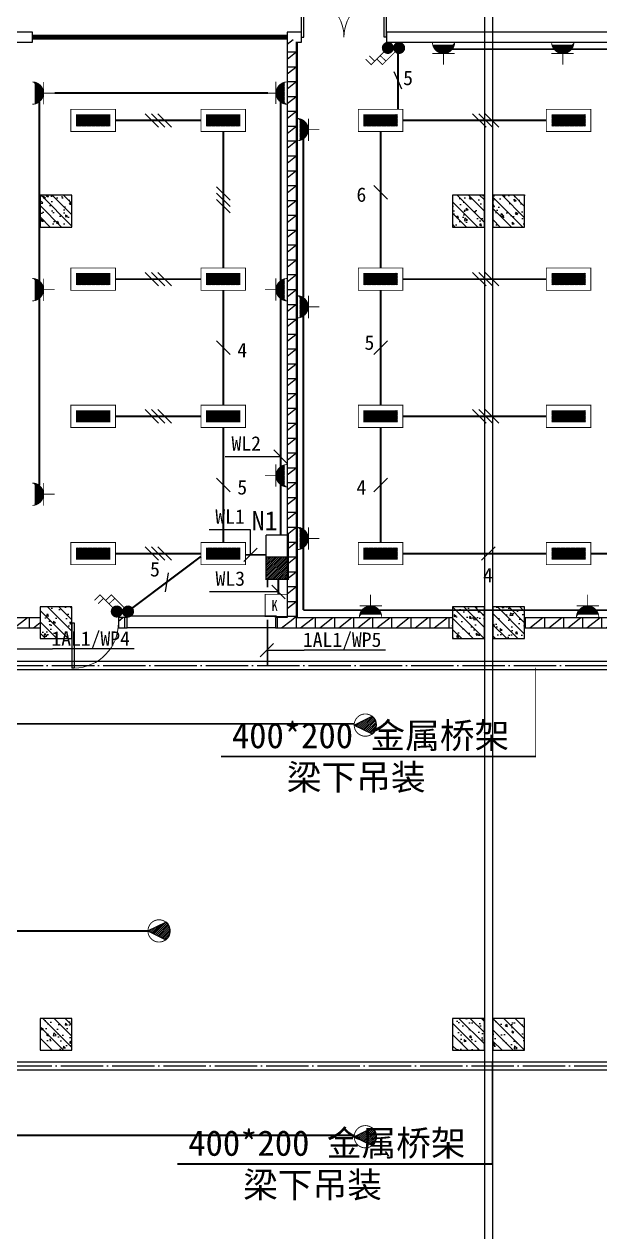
# Model space of a CAD drawing. Header units: millimetres. Extents: x -633009578 to 5705885, y -633235091 to 2571734.
# Drawn here: x 2833770 to 2847343, y 2084081 to 2112540 of the extents above; entities that cross this region are included whole.
import ezdxf

# ---------------------------------------------------------------- set-up
doc = ezdxf.new("R2010")
doc.units = ezdxf.units.MM
doc.header["$LTSCALE"] = 1000
doc.header["$MEASUREMENT"] = 0
doc.linetypes.add('DASH', pattern=[0.35, 0.25, -0.1])
doc.linetypes.add('DOTE', pattern=[2.4200000000000004, 2, -0.2, 0.02, -0.2])
doc.layers.get('0').update_dxf_attribs({"color": 9})
for name, color, linetype in [('3T_WOOD', 21, 'Continuous'), ('A-COLUM(柱)', 255, 'Continuous'), ('A-DOOR(门）', 4, 'Continuous'), ('A-FLOR(看线)', 8, 'Continuous'), ('A-HATH(填充)', 8, 'Continuous'), ('A-WALL(墙)', 255, 'Continuous'), ('电-强电平面-标注', 3, 'Continuous'), ('电-强电平面-线缆', 3, 'Continuous'), ('电-桥架', 4, 'Continuous'), ('设备-插座', 3, 'Continuous'), ('设备-照明', 3, 'Continuous'), ('设备-箱柜', 3, 'Continuous')]:
    doc.layers.add(name, color=color, linetype=linetype)
doc.styles.add('ELEC-DIM', font='simhei.ttf')
doc.styles.add('IDQSTYLE', font='simhei.ttf', dxfattribs={"width": 0.707, "bigfont": 'hztxt.shx'})
doc.styles.get("Standard").update_dxf_attribs({"font": 'simhei.ttf', "bigfont": 'hztxt.shx'})
pattern_1 = [(0, (-1310557.920547368, -13.22285339003429), (0, 350), []), (37.875, (-1310157.920547368, -13.22285339003429), (-169.61527734408, 218.0766567528281), []), (90, (-1310157.920547368, -13.22285339003429), (-450, 2.755455298081545e-14), [])]

# ---------------------------------------------------------------- blocks, each defined once
blk = doc.blocks.new('$DorLib2D$00000002')
for p, q in [((-0.5, -5.684341886080802e-17), (-0.5000000000000007, 0.4875)), ((-0.4750000000000007, 0.4875), (-0.5000000000000007, 0.4875)), ((-0.475, -2.842170943040401e-17), (-0.4750000000000007, 0.4875)), ((0.475, -2.842170943040401e-17), (0.4750000000000007, 0.4875)), ((0.4750000000000007, 0.4875), (0.5000000000000007, 0.4875)), ((0.5, -5.684341886080802e-17), (0.5000000000000007, 0.4875)), ((-0.5, -5.684341886080802e-17), (-0.475, -2.842170943040401e-17)), ((0.5, -5.684341886080802e-17), (0.475, -2.842170943040401e-17))]:
    blk.add_line(p, q)
at = {"lineweight": 13}
for centre, start, end in [((-0.4875, -4.263256414560601e-17), 0, 88.53071641864632), ((0.4875, -4.263256414560601e-17), 91.4692835813537, 180)]:
    blk.add_arc(centre, 0.4875, start, end, dxfattribs=at)
blk = doc.blocks.new('$DorLib2D$00000213')
at = {"color": 0, "linetype": 'DASH', "const_width": 0.02}
blk.add_lwpolyline([(0.5, 3.552713678800501e-15), (-0.5, 3.552713678800501e-15)], dxfattribs=at)
blk = doc.blocks.new('$DorLib2D$00000001')
for p, q in [((0.45, 0.9750000000000001), (0.5000000000000002, 0.9750000000000001)), ((0.45, 0), (0.45, 0.9750000000000001)), ((0.5, 0), (0.5, 0.9750000000000001)), ((0.5, 0), (0.45, 0))]:
    blk.add_line(p, q)
at = {"lineweight": 13}
blk.add_arc((0.475, 0), 0.975, 91.4692835813538, 180, dxfattribs=at)
blk = doc.blocks.new('$DorLib2D$00000136')
at = {"color": 0, "linetype": 'DASH'}
blk.add_line((0.5074999999959537, 0.6666666666674388), (-0.507500000003974, 0.666666666667382), dxfattribs=at)
at = {"color": 0, "linetype": 'Continuous'}
blk.add_line((-0.5000000000040377, -0.4999999999982236), (0.4999999999959623, -0.4999999999981668), dxfattribs=at)
blk = doc.blocks.new('_FZH')
h = blk.add_hatch()
h.set_pattern_fill('钢筋混凝土', color=256, scale=0.1, style=0)
h.set_pattern_definition([(45, (0, 0), (-0.1767766952966369, 0.1767766952966369), []), (50, (0, 0), (0.7172601826007535, -0.06275213498259512), [0.07500000000000001, -0.8250000000000001]), (355, (0, 0), (-0.138751333613, 0.7521921337000119), [0.06, -0.66]), (100.4514, (0.05977168000000001, -0.00522934), (0.5785093817140216, 0.6894395420609536), [0.06374019, -0.701142112]), (46.1842, (0, 0.2), (1.067241048625645, -0.1655190143290181), [0.1125, -1.2375]), (96.6356, (0.088936745, 0.186206693), (0.9346627055487033, 0.9741178709004418), [0.095610288, -1.051713]), (351.1842, (0, 0.2), (0.9346619451336272, 0.9741186009253247), [0.09000000000000001, -0.9900000000000001]), (21, (0.1, 0.15), (0.5969070521184617, -0.4026188906653388), [0.07500000000000001, -0.8250000000000001]), (326, (0.1, 0.15), (0.2433153319215824, 0.7251500450468529), [0.06, -0.66]), (71.4514, (0.149742233, 0.116448394), (0.84022262858149, 0.3225304967099524), [0.06374019, -0.701142112]), (37.50000000000001, (0, 0), (0.01215985531729062, 0.3328938538313115), [0, -0.652, 0, -0.67, 0, -0.6625000000000001]), (7.499999999999999, (0, 0), (0.2630695374421486, 0.3944117118823603), [0, -0.382, 0, -0.637, 0, -0.2525]), (-32.5, (-0.223, 0), (0.533822436172409, -0.02255487173437976), [0, -0.25, 0, -0.78, 0, -1.035]), (-42.5, (-0.323, 0), (0.5831861693423862, 0.1001049823323177), [0, -0.325, 0, -0.518, 0, -0.735])])
h.paths.add_polyline_path([(-0.5, -0.5), (0.5, -0.5), (0.5, 0.5), (-0.5, 0.5)])
blk.add_lwpolyline([(-0.5, -0.5), (0.5, -0.5), (0.5, 0.5), (-0.5, 0.5)], close=True)
blk = doc.blocks.new('9-29-1')
at = {"layer": 'A-HATH(填充)'}
h = blk.add_hatch(dxfattribs=at)
h.set_pattern_fill('空心砖', color=256, scale=100, style=0)
h.set_pattern_definition(pattern_1)
h.paths.add_polyline_path([(1184210.598288334, 1434217.113137863), (1184090.598288328, 1434137.113137861), (1184090.598288328, 1420577.113137841), (1184210.598288334, 1420497.113137844), (1184330.598288328, 1420577.113137823), (1184330.598288328, 1434137.113137864)])
h = blk.add_hatch(dxfattribs=at)
h.set_pattern_fill('空心砖', color=256, scale=100, style=0)
h.set_pattern_definition(pattern_1)
h.paths.add_polyline_path([(1178265.598288357, 1420337.113137866), (1178265.598288357, 1420577.113137866), (1169315.598288357, 1420577.113137866), (1169315.598288357, 1420337.113137866)])
h = blk.add_hatch(dxfattribs=at)
h.set_pattern_fill('空心砖', color=256, scale=100, style=0)
h.set_pattern_definition(pattern_1)
h.paths.add_polyline_path([(1180115.598287572, 1420337.113137929), (1180315.598288589, 1420337.113137929), (1180315.598288589, 1420577.113137859), (1180115.598287572, 1420577.11313786)])
h = blk.add_hatch(dxfattribs=at)
h.set_pattern_fill('空心砖', color=256, scale=100, style=0)
h.set_pattern_definition(pattern_1)
h.paths.add_polyline_path([(1184090.598288328, 1420577.113137841), (1183815.598288081, 1420577.113137844), (1183815.598288081, 1420337.113137929), (1184210.598288344, 1420337.113137866), (1184210.598288334, 1420497.113137844)])
h = blk.add_hatch(dxfattribs=at)
h.set_pattern_fill('空心砖', color=256, scale=100, style=0)
h.set_pattern_definition(pattern_1)
h.paths.add_polyline_path([(1187990.598288357, 1420337.113137866), (1187990.598288357, 1420577.113137862), (1184330.598288328, 1420577.113137823), (1184210.598288334, 1420497.113137844), (1184210.598288344, 1420337.113137866)])
h = blk.add_hatch(dxfattribs=at)
h.set_pattern_fill('空心砖', color=256, scale=100, style=0)
h.set_pattern_definition(pattern_1)
h.paths.add_polyline_path([(1198665.598288357, 1420337.113137866), (1198665.598288357, 1420577.113137866), (1189690.598288357, 1420577.113137866), (1189690.598288357, 1420337.113137866)])
at = {"layer": 'A-FLOR(看线)'}
for points in [[(1188740.598288339, 1449957.113138453), (1188740.598288339, 1383007.113137866)], [(1188940.598288341, 1383007.113137866), (1188940.598288341, 1449957.113138453)]]:
    blk.add_lwpolyline(points, dxfattribs=at)
at = {"layer": 'A-WALL(墙)'}
for p, q in [((1178090.598288081, 1434377.113137869), (1161860.598288081, 1434377.113137867)), ((1178090.598288081, 1434137.113137866), (1178090.598288081, 1434377.113137869)), ((1184210.598288344, 1434377.113137866), (1184090.59828859, 1434377.11313787)), ((1184090.59828859, 1434377.11313787), (1184090.598288589, 1434137.113137866)), ((1184430.59828859, 1434377.113137864), (1184210.598288344, 1434377.113137866)), ((1184430.598288589, 1434137.113137865), (1184430.59828859, 1434377.113137864)), ((1204500.598288357, 1434377.113137866), (1186430.59828859, 1434377.113137864)), ((1186430.59828859, 1434377.113137864), (1186430.598288589, 1434137.113137865)), ((1161860.598288081, 1434137.113137866), (1178090.598288081, 1434137.113137866)), ((1184090.598288328, 1434137.113137861), (1184090.598288328, 1420577.113137841)), ((1184330.598288328, 1434137.113137864), (1184430.598288589, 1434137.113137865)), ((1184330.598288328, 1434137.113137864), (1184330.598288328, 1420577.113137823)), ((1186430.598288589, 1434137.113137865), (1204380.598288374, 1434137.113137864)), ((1169315.598288569, 1420577.113137871), (1178265.598287918, 1420577.113137859)), ((1180315.598288589, 1420577.113137859), (1180115.598287572, 1420577.11313786)), ((1180115.598287572, 1420577.11313786), (1180115.598287572, 1420337.113137929)), ((1180315.598288589, 1420337.113137929), (1180315.598288589, 1420577.113137859)), ((1184090.598288328, 1420577.113137841), (1183815.598288081, 1420577.113137844)), ((1183815.598288081, 1420577.113137844), (1183815.598288081, 1420337.113137929)), ((1184330.598288328, 1420577.113137823), (1187990.598288569, 1420577.113137932)), ((1189690.598288569, 1420577.113137834), (1198665.598288569, 1420577.113137834)), ((1169315.598288569, 1420337.113137821), (1178265.598287918, 1420337.113137829)), ((1180115.598287572, 1420337.113137929), (1180315.598288589, 1420337.113137929)), ((1183815.598288081, 1420337.113137929), (1184210.598288344, 1420337.113137866)), ((1184210.598288344, 1420337.113137866), (1187990.598288569, 1420337.113137824)), ((1189690.598288569, 1420337.113137834), (1198665.598288569, 1420337.11313788))]:
    blk.add_line(p, q, dxfattribs=at)
at = {"layer": 'A-COLUM(柱)', "xscale": 750, "yscale": 750, "zscale": 750, "rotation": 270}
for p in [(1178640.598288357, 1430157.113137866), (1188365.598288357, 1430157.113137866), (1189315.598288357, 1430157.113137866), (1178640.598288357, 1420457.113137866), (1188365.598288357, 1420457.113137866), (1189315.598288357, 1420457.113137866), (1178640.598288357, 1410757.113137866), (1188365.598288357, 1410757.113137866), (1189315.598288357, 1410757.113137866)]:
    blk.add_blockref('_FZH', p, dxfattribs=at)
at = {"layer": 'A-DOOR(门）', "xscale": 2000, "yscale": 2000, "zscale": 2000}
blk.add_blockref('$DorLib2D$00000002', (1185430.598288258, 1434257.113137866), dxfattribs=at)
at = {"layer": 'A-DOOR(门）', "xscale": -6000, "yscale": 6000, "zscale": 6000, "rotation": 180}
blk.add_blockref('$DorLib2D$00000213', (1181090.59828849, 1434257.113137866), dxfattribs=at)
at = {"layer": 'A-DOOR(门）', "extrusion": (0, 0, -1), "xscale": -1100, "yscale": 1100, "zscale": 1100, "rotation": 180}
blk.add_blockref('$DorLib2D$00000001', (-1179565.598287906, 1420457.113137866), dxfattribs=at)
at = {"layer": 'A-DOOR(门）', "extrusion": (0, 0, -1), "xscale": 3500, "yscale": 240, "zscale": 3500}
blk.add_blockref('$DorLib2D$00000136', (-1182065.598288164, 1420457.113137866), dxfattribs=at)
blk = doc.blocks.new('*X285')
at = {"color": 0, "linetype": 'Continuous'}
for p, q in [((159.595646846908, 156.7672197221619), (159.6233466819307, 156.7949195571846)), ((159.6640079704214, 156.5527381332005), (159.9061893944054, 156.7949195571846)), ((159.747532531186, 156.3534199814905), (160.18903210688, 156.7949195571846)), ((159.8446775338837, 156.1677222717137), (160.4718748193546, 156.7949195571846)), ((159.9544025265515, 155.9946045519069), (160.7547175318292, 156.7949195571846)), ((160.0760273856543, 155.833386698535), (161.0375602443038, 156.7949195571846)), ((160.2091522122192, 155.6836688126253), (161.3204029567785, 156.7949195571846)), ((160.3536147760518, 155.5452886639833), (161.6032456692531, 156.7949195571846)), ((160.5094741859558, 155.4183053614127), (161.8860883817277, 156.7949195571846)), ((160.6770167777584, 155.3030052407406), (162.1689310942023, 156.7949195571846)), ((160.8567856433337, 155.1999313938414), (162.451773806677, 156.7949195571846)), ((161.0496413096342, 155.1099443476672), (162.7346165191516, 156.7949195571846)), ((161.2568708631404, 155.0343311886988), (163.0174592316262, 156.7949195571846)), ((161.4803825063601, 154.9750001194438), (163.3003019441008, 156.7949195571846)), ((161.7230685552892, 154.9348434558983), (163.5831446565754, 156.7949195571846)), ((161.9895441276247, 154.9184763157592), (163.86598736905, 156.7949195571846)), ((162.2878715788766, 154.9339610545365), (164.4937876543064, 157.1398771299663)), ((162.6346011340941, 154.9978478972794), (164.4299008115636, 156.7931475747489)), ((163.0778250055067, 155.1582290562173), (164.2695196526256, 156.3499237033363))]:
    blk.add_line(p, q, dxfattribs=at)
blk = doc.blocks.new('HC001597')
at = {"color": 0, "linetype": 'Continuous', "const_width": 0.2}
for points in [[(0, 1.876521703951876), (0, 4.376521703951876)], [(2.549372027147328, 1.900129832397506), (-2.483025305961492, 1.900129832397506)], [(2.421006983541884, 0), (-2.421006983541884, 0)]]:
    blk.add_lwpolyline(points, dxfattribs=at)
blk.add_lwpolyline([(2.5, -0.6234782960481243, 0.1989123673796542), (1.76776695296634, 1.144288656918215, 0.1989123673796558), (4.205349176516791e-17, 1.876521703951876, 0.1989123673796558), (-1.76776695296634, 1.144288656918216, 0.1989123673796542), (-2.5, -0.6234782960481239)], format="xyb", dxfattribs=at)
at = {"color": 0, "linetype": 'Continuous', "rotation": 180}
blk.add_blockref('*X285', (162.0093508556101, 156.7949195571846), dxfattribs=at)
at = {"color": 0, "style": 'IDQSTYLE', "width": 0.7}
blk.add_attdef('PSFHATT', (4.549372027147328, -0.6234783060481244), '', height=2.5, dxfattribs=at)
blk = doc.blocks.new('HC000819')
at = {"color": 0, "linetype": 'Continuous', "const_width": 0.2}
blk.add_lwpolyline([(-2.500000000000028, 2.5), (2.500000000000028, 2.5), (2.500000000000028, -2.5), (-2.500000000000028, -2.5)], close=True, dxfattribs=at)
at = {"color": 0, "style": 'IDQSTYLE', "width": 0.7}
for tag, p in [('K', (-1.057540971843028, -1.250300357780837)), ('PSFHATT', (4.500000000000028, -2.5))]:
    blk.add_attdef(tag, p, '', height=2.5, dxfattribs=at)
blk = doc.blocks.new('*X153')
at = {"color": 0, "linetype": 'Continuous'}
for p, q in [((234.7655414724513, 317.9212989399893), (239.3433150387835, 322.4990725063215)), ((234.7655414724513, 318.3455630087012), (238.9190509700716, 322.4990725063215)), ((234.7655414724513, 318.7698270774131), (238.4947869013596, 322.4990725063215)), ((234.7655414724513, 319.1940911461251), (238.0705228326477, 322.4990725063215)), ((234.7655414724513, 319.618355214837), (237.6462587639358, 322.4990725063215)), ((234.7655414724513, 320.0426192835489), (237.2219946952239, 322.4990725063215)), ((234.7655414724513, 320.4668833522609), (236.797730626512, 322.4990725063215)), ((234.7655414724513, 320.8911474209728), (236.3734665578, 322.4990725063215)), ((234.7655414724513, 321.3154114896847), (235.9492024890881, 322.4990725063215)), ((234.7655414724513, 321.7396755583966), (235.5249384203761, 322.4990725063215)), ((234.7655414724513, 322.1639396271086), (235.1006743516642, 322.4990725063215)), ((234.7675791074955, 317.4990725063215), (239.7655414724513, 322.4970348712774)), ((235.1918431762074, 317.4990725063215), (239.7655414724513, 322.0727708025654)), ((235.6161072449193, 317.4990725063215), (239.7655414724513, 321.6485067338535)), ((236.0403713136312, 317.4990725063215), (239.7655414724513, 321.2242426651416)), ((236.4646353823431, 317.4990725063215), (239.7655414724513, 320.7999785964296)), ((236.8888994510551, 317.4990725063215), (239.7655414724513, 320.3757145277177)), ((237.313163519767, 317.4990725063215), (239.7655414724513, 319.9514504590058)), ((237.7374275884789, 317.4990725063215), (239.7655414724513, 319.5271863902939)), ((238.1616916571909, 317.4990725063215), (239.7655414724513, 319.1029223215819)), ((238.5859557259028, 317.4990725063215), (239.7655414724513, 318.67865825287)), ((239.0102197946147, 317.4990725063215), (239.7655414724513, 318.2543941841581)), ((239.4344838633266, 317.4990725063215), (239.7655414724513, 317.8301301154461))]:
    blk.add_line(p, q, dxfattribs=at)
blk = doc.blocks.new('HC000435')
at = {"color": 0, "linetype": 'Continuous'}
blk.add_line((2.5, 0), (-2.5, 0), dxfattribs=at)
at = {"color": 0, "linetype": 'Continuous', "const_width": 0.3}
for points in [[(2.5, 0), (2.5, 5), (-2.5, 5)], [(-2.5, 5), (-2.5, 0)], [(-2.5, 0), (-2.5, -5), (2.5, -5), (2.5, 0)]]:
    blk.add_lwpolyline(points, dxfattribs=at)
at = {"color": 0, "linetype": 'Continuous'}
blk.add_blockref('*X153', (-237.2655414724513, -322.4990725063215), dxfattribs=at)
at = {"color": 0, "style": 'IDQSTYLE', "width": 0.7}
blk.add_attdef('PSFHATT', (4.500000000000028, -5), '', height=2.5, dxfattribs=at)
blk = doc.blocks.new('*X164')
at = {"color": 0, "linetype": 'Continuous'}
for p, q in [((159.595646846908, 156.7672197221619), (159.6233466819307, 156.7949195571846)), ((159.6640079704214, 156.5527381332005), (159.9061893944054, 156.7949195571846)), ((159.747532531186, 156.3534199814905), (160.18903210688, 156.7949195571846)), ((159.8446775338837, 156.1677222717137), (160.4718748193546, 156.7949195571846)), ((159.9544025265515, 155.9946045519069), (160.7547175318292, 156.7949195571846)), ((160.0760273856543, 155.833386698535), (161.0375602443038, 156.7949195571846)), ((160.2091522122192, 155.6836688126253), (161.3204029567785, 156.7949195571846)), ((160.3536147760518, 155.5452886639833), (161.6032456692531, 156.7949195571846)), ((160.5094741859558, 155.4183053614127), (161.8860883817277, 156.7949195571846)), ((160.6770167777584, 155.3030052407406), (162.1689310942023, 156.7949195571846)), ((160.8567856433337, 155.1999313938414), (162.451773806677, 156.7949195571846)), ((161.0496413096342, 155.1099443476672), (162.7346165191516, 156.7949195571846)), ((161.2568708631404, 155.0343311886988), (163.0174592316262, 156.7949195571846)), ((161.4803825063601, 154.9750001194438), (163.3003019441008, 156.7949195571846)), ((161.7230685552892, 154.9348434558983), (163.5831446565754, 156.7949195571846)), ((161.9895441276247, 154.9184763157592), (163.86598736905, 156.7949195571846)), ((162.2878715788766, 154.9339610545365), (164.4937876543064, 157.1398771299663)), ((162.6346011340941, 154.9978478972794), (164.4299008115636, 156.7931475747489)), ((163.0778250055067, 155.1582290562173), (164.2695196526256, 156.3499237033363))]:
    blk.add_line(p, q, dxfattribs=at)
blk = doc.blocks.new('HC000134')
at = {"color": 0, "linetype": 'Continuous', "const_width": 0.2}
blk.add_lwpolyline([(-2.5, 5, 0.198912367379654), (-1.767766952966213, 3.232233047033674, 0.1989123673796558), (-4.592273826913179e-16, 2.5, 0.1989123673796559), (1.767766952966213, 3.232233047033674, 0.1989123673796541), (2.5, 4.999999999999999)], format="xyb", dxfattribs=at)
for points in [[(-2.421006983541702, 4.37652170395188), (2.421006983541702, 4.37652170395188)], [(-2.549372027147456, 2.476391871554483), (2.483025305961291, 2.476391871554483)], [(0, 2.5), (0, 0)]]:
    blk.add_lwpolyline(points, dxfattribs=at)
at = {"color": 0, "linetype": 'Continuous'}
blk.add_blockref('*X164', (-162.0093508556101, -152.4183978532327), dxfattribs=at)
at = {"color": 0, "style": 'IDQSTYLE', "width": 0.7}
blk.add_attdef('PSFHATT', (4.500000010000001, 0), '', height=2.5, dxfattribs=at)
blk = doc.blocks.new('*X353')
at = {"color": 0, "linetype": 'Continuous'}
for p, q in [((277.1059544658493, 221.9516255332986), (279.536990929048, 224.3826619964973)), ((277.1059544658493, 222.2344682457732), (279.2541482165735, 224.3826619964973)), ((277.1059544658493, 222.5173109582479), (278.9713055040988, 224.3826619964973)), ((277.1059544658493, 222.8001536707225), (278.6884627916242, 224.3826619964973)), ((277.1059544658493, 223.0829963831971), (278.4056200791496, 224.3826619964973)), ((277.1059544658493, 223.3658390956717), (278.122777366675, 224.3826619964973)), ((277.1059544658493, 223.6486818081463), (277.8399346542004, 224.3826619964973)), ((277.1059544658493, 223.9315245206209), (277.5570919417257, 224.3826619964973)), ((277.1059544658493, 224.2143672330955), (277.2742492292511, 224.3826619964973)), ((277.3198336415227, 221.8826619964973), (279.8198336415227, 224.3826619964973)), ((277.6026763539973, 221.8826619964973), (280.1026763539973, 224.3826619964973)), ((277.8855190664719, 221.8826619964973), (280.3855190664719, 224.3826619964973)), ((278.1683617789465, 221.8826619964973), (280.6683617789466, 224.3826619964973)), ((278.4512044914212, 221.8826619964973), (280.9512044914212, 224.3826619964973)), ((278.7340472038958, 221.8826619964973), (281.2340472038958, 224.3826619964973)), ((279.0168899163704, 221.8826619964973), (281.5168899163704, 224.3826619964973)), ((279.299732628845, 221.8826619964973), (281.799732628845, 224.3826619964973)), ((279.5825753413196, 221.8826619964973), (282.0825753413196, 224.3826619964973)), ((279.8654180537943, 221.8826619964973), (282.3654180537943, 224.3826619964973)), ((280.1482607662689, 221.8826619964973), (282.6482607662689, 224.3826619964973)), ((280.4311034787435, 221.8826619964973), (282.9311034787435, 224.3826619964973)), ((280.7139461912181, 221.8826619964973), (283.2139461912181, 224.3826619964973)), ((280.9967889036927, 221.8826619964973), (283.4967889036927, 224.3826619964973)), ((281.2796316161674, 221.8826619964973), (283.7796316161674, 224.3826619964973)), ((281.5624743286419, 221.8826619964973), (284.062474328642, 224.3826619964973)), ((281.8453170411166, 221.8826619964973), (284.3453170411166, 224.3826619964973)), ((282.1281597535912, 221.8826619964973), (284.6059544658494, 224.3604567087555)), ((282.4110024660658, 221.8826619964973), (284.6059544658494, 224.0776139962809)), ((282.6938451785405, 221.8826619964973), (284.6059544658494, 223.7947712838063)), ((282.976687891015, 221.8826619964973), (284.6059544658494, 223.5119285713317)), ((283.2595306034897, 221.8826619964973), (284.6059544658494, 223.229085858857)), ((283.5423733159643, 221.8826619964973), (284.6059544658494, 222.9462431463824)), ((283.8252160284389, 221.8826619964973), (284.6059544658494, 222.6634004339078)), ((284.1080587409135, 221.8826619964973), (284.6059544658494, 222.3805577214332)), ((284.3909014533882, 221.8826619964973), (284.6059544658494, 222.0977150089586))]:
    blk.add_line(p, q, dxfattribs=at)
blk = doc.blocks.new('HC000062')
at = {"color": 0, "linetype": 'Continuous', "const_width": 0.2}
for points in [[(-4.97662087547036, 2.499999999999943), (5.023379124529697, 2.499999999999943), (5.023379124529697, -2.500000000000057), (-4.97662087547036, -2.500000000000057), (-4.97662087547036, 2.499999999999943)], [(-3.72662087547036, 1.25), (-3.72662087547036, -1.250000000000057), (3.773379124529697, -1.250000000000057), (3.773379124529697, 1.25), (-3.72662087547036, 1.25)]]:
    blk.add_lwpolyline(points, dxfattribs=at)
at = {"color": 0, "linetype": 'Continuous'}
blk.add_blockref('*X353', (-280.8325753413197, -223.1326619964974), dxfattribs=at)
at = {"color": 0, "style": 'IDQSTYLE', "width": 0.7}
blk.add_attdef('PSFHATT', (7.023379124529697, -2.500000000000057), '', height=2.5, dxfattribs=at)
blk = doc.blocks.new('*X157')
at = {"color": 0, "linetype": 'Continuous'}
for p, q in [((261.9988066744281, 135.850956910748), (263.2375091559566, 137.0896593922765)), ((262.0234026256783, 135.5927101495236), (263.4957559171792, 137.0650634410244)), ((262.0463461952987, 136.1813391440932), (262.9071269225657, 137.0421198713602)), ((262.0884022348038, 135.3748670461744), (263.7135990205094, 137.00006383188)), ((262.1829592200917, 135.1865813189878), (263.9018847477136, 136.9055068466096)), ((262.3023466942452, 135.0231260806666), (264.0653399860179, 136.7861193724393)), ((262.4446987243758, 134.8826353983226), (264.205830668362, 136.6437673423088)), ((262.6100901587723, 134.7651841202445), (264.3232819464568, 136.478375907929)), ((262.8005700291263, 134.6728212781239), (264.4156447885779, 136.2878960375755)), ((263.0211904412342, 134.6105989777572), (264.4778670889456, 136.0672756254685)), ((263.2836307586351, 134.5901965826834), (264.4982694840214, 135.8048353080697)), ((263.6234742990336, 134.6471974106073), (264.4412686561033, 135.464991767677))]:
    blk.add_line(p, q, dxfattribs=at)
blk = doc.blocks.new('HC000107')
at = {"color": 0, "linetype": 'Continuous', "const_width": 0.2}
for points in [[(0.8838834764831067, 2.133883476483163), (3.75, 5), (5, 3.75)], [(2.898879886034138, 4.275409520972289), (4.191507707965854, 3.019373591507303)]]:
    blk.add_lwpolyline(points, dxfattribs=at)
blk.add_lwpolyline([(0.88388347648322, 0.3661165235168934, 0.1989123673796338), (1.249999999999944, 1.250000000000057, 0.1989123673796269), (0.8838834764831636, 2.13388347648322, 0.1989123673796352), (4.172009959724221e-16, 2.5, 0.1989123673796539), (-0.8838834764831627, 2.13388347648322, 0.1989123673796721), (-1.250000000000056, 1.250000000000057, 0.1989123673796564), (-0.8838834764832764, 0.3661165235168368, 0.198912367379673), (0, 0, 0.198912367379652)], format="xyb", close=True, dxfattribs=at)
at = {"color": 0, "linetype": 'Continuous'}
blk.add_blockref('*X157', (-263.2487560761182, -134.5897099905746), dxfattribs=at)
at = {"color": 0, "style": 'IDQSTYLE', "width": 0.7}
blk.add_attdef('PSFHATT', (7, -1e-08), '', height=2.5, dxfattribs=at)
blk = doc.blocks.new('*X108')
at = {"color": 0}
for p, q in [((136.0879914567448, 111.480675471453), (136.5891116047425, 111.9817956194506)), ((136.3734191454286, 111.3418390914248), (137.4151954540143, 112.3836154000105)), ((136.6588468341124, 111.2030027113966), (138.2412793032861, 112.7854351805704)), ((136.9442745227961, 111.0641663313685), (139.0673631525579, 113.1872549611303)), ((137.2297022114799, 110.9253299513403), (139.8744412620303, 113.5700690018908)), ((137.5151299001637, 110.7864935713122), (140.0984677542244, 113.3698314253729)), ((137.8005575888474, 110.647657191284), (140.296945436022, 113.1440450384586)), ((138.0859852775312, 110.5088208112558), (140.4692639236895, 112.8920994574141)), ((138.371412966215, 110.3699844312277), (140.613526567314, 112.6120980323267)), ((138.6568406548987, 110.2311480511995), (140.7260447237948, 112.3003521200956)), ((138.9422683435825, 110.0923116711714), (140.8001002526411, 111.9501435802299)), ((139.2276960322663, 109.9534752911432), (140.8226944263358, 111.5484736852127)), ((139.51312372095, 109.814638911115), (140.7634411569734, 111.0649563471384)), ((139.7985514096338, 109.6758025310869), (140.4970677059702, 110.3743188274233))]:
    blk.add_line(p, q, dxfattribs=at)
blk = doc.blocks.new('HC000092')
at = {"color": 0}
for p, q in [((-2.500000000000142, -1.989519660128281e-13), (1.543345329370851, 1.966744821857574)), ((-2.500000000000142, 1.989519660128281e-13), (1.543345329370851, -1.966744821857574))]:
    blk.add_line(p, q, dxfattribs=at)
at = {"color": 0, "linetype": 'Continuous', "const_width": 0.2}
blk.add_lwpolyline([(-1.7677669529659, -1.767766952965502, 0.1989123673796719), (-1.431228860470851e-13, -2.499999999999062, 0.1989123673796543), (1.767766952965616, -1.767766952965502, 0.1989123673796617), (2.499999999999858, 9.379164112033322e-13, 0.1989123673796613), (1.767766952965616, 1.767766952967264, 0.198912367379653), (-1.416224044503017e-13, 2.500000000000938, 0.1989123673796648), (-1.767766952965899, 1.767766952967265, 0.1989123673796613), (-2.500000000000142, 9.381115404892809e-13, 0.1989123673796762)], format="xyb", close=True, dxfattribs=at)
at = {"color": 0}
blk.add_arc((0, 0), 2.499999999999059, 308.1220102505408, 51.8779897494594, dxfattribs=at)
blk.add_blockref('*X108', (-138.3234359480451, -111.609359304874), dxfattribs=at)
at = {"color": 0, "style": 'IDQSTYLE', "width": 0.7}
blk.add_attdef('PSFHATT', (4.500000009999858, -2.500000009999062), '', height=2.5, dxfattribs=at)

msp = doc.modelspace()

# ---------------------------------------------------------------- linework, layer by layer
at = {"layer": '电-强电平面-标注'}
for p, q in [((2842671.711575124, 2111003.906861006), (2842490.867633842, 2111415.969318531)), ((2836622.273530995, 2110429.784385115), (2836940.47158253, 2110111.586333583)), ((2836772.273530995, 2110429.784385115), (2837090.47158253, 2110111.586333583)), ((2836922.273530995, 2110429.784385115), (2837240.47158253, 2110111.586333583)), ((2844341.853742559, 2110429.784384982), (2844660.051794094, 2110111.586333449)), ((2844491.853742559, 2110429.784384982), (2844810.051794094, 2110111.586333449)), ((2844641.853742559, 2110429.784384982), (2844960.051794094, 2110111.586333449)), ((2838626.259723919, 2108391.836333586), (2838308.061672386, 2108710.034385121)), ((2838626.259723919, 2108241.836333586), (2838308.061672386, 2108560.034385121)), ((2842017.975217262, 2108737.451051668), (2842336.173268797, 2108419.253000135)), ((2838626.259723919, 2108091.836333586), (2838308.061672386, 2108410.034385121)), ((2836622.273530995, 2106690.284385115), (2836940.47158253, 2106372.086333583)), ((2836772.273530995, 2106690.284385115), (2837090.47158253, 2106372.086333583)), ((2836922.273530995, 2106690.284385115), (2837240.47158253, 2106372.086333583)), ((2844341.853742559, 2106690.284384982), (2844660.051794094, 2106372.086333449)), ((2844491.853742559, 2106690.284384982), (2844810.051794094, 2106372.086333449)), ((2844641.853742559, 2106690.284384982), (2844960.051794094, 2106372.086333449)), ((2838626.259723919, 2104755.419666916), (2838308.061672384, 2105073.617718448)), ((2842017.975217262, 2104755.419666782), (2842336.173268797, 2105073.617718315)), ((2836622.273530995, 2103456.951051782), (2836940.47158253, 2103138.753000249)), ((2836772.273530995, 2103456.951051782), (2837090.47158253, 2103138.753000249)), ((2836922.273530995, 2103456.951051782), (2837240.47158253, 2103138.753000249)), ((2844341.853742559, 2103456.951051649), (2844660.051794094, 2103138.753000116)), ((2844491.853742559, 2103456.951051649), (2844810.051794094, 2103138.753000116)), ((2844641.853742559, 2103456.951051649), (2844960.051794094, 2103138.753000116)), ((2839656.400974233, 2102506.099025766), (2839974.599025767, 2102187.900974233)), ((2839508, 2102347), (2838513.06329114, 2102347)), ((2839815.5, 2102347), (2839508, 2102347)), ((2838626.259723919, 2101522.086333583), (2838308.061672384, 2101840.284385115)), ((2842017.975217262, 2101522.086333449), (2842336.173268797, 2101840.284384982)), ((2839107.5, 2100625), (2838131.550632911, 2100625)), ((2839107.5, 2100035), (2839107.5, 2100625)), ((2836622.273530995, 2100223.617718449), (2836940.47158253, 2099905.419666916)), ((2836772.273530995, 2100223.617718449), (2837090.47158253, 2099905.419666916)), ((2836922.273530995, 2100223.617718449), (2837240.47158253, 2099905.419666916)), ((2844556.10177831, 2099905.419666772), (2844874.299829843, 2100223.617718307)), ((2839266.599025766, 2100194.099025767), (2838948.400974234, 2099875.900974232)), ((2837161.654743915, 2099612.170677339), (2837098.292683609, 2099166.653843411)), ((2839131.5, 2099159.5), (2838136.56329114, 2099159.5)), ((2839765.5, 2099159.5), (2839131.5, 2099159.5)), ((2839606.400974233, 2099318.599025766), (2839924.599025767, 2099000.400974233)), ((2839650.487276815, 2097949.099025766), (2839332.28922528, 2097630.900974233)), ((2833562.388251048, 2097816), (2834441.3740949, 2097816)), ((2836361, 2097816), (2834441.3740949, 2097816)), ((2839491.388251048, 2097790), (2840370.3740949, 2097790)), ((2842290, 2097790), (2840370.3740949, 2097790))]:
    msp.add_line(p, q, dxfattribs=at)
at = {"layer": '电-强电平面-线缆', "color": 1, "linetype": 'Continuous', "const_width": 45}
for points in [[(2843865.239093199, 2111949.634221952), (2846260.761713658, 2111949.634221952)], [(2846675.602332002, 2111949.634221952), (2852154.761713658, 2111949.634221952)], [(2842581.289604483, 2110533.185359225), (2842581.289604483, 2111851.348062634)], [(2834490.883513331, 2110915.151559829), (2839522.5, 2110915.151559829)], [(2834126.894504897, 2106490.227823779), (2834126.894504897, 2110707.831250658)], [(2839815.5, 2106495.128729629), (2839815.5, 2110702.930344808)], [(2837939.705890076, 2110270.685359349), (2835923.03922341, 2110270.685359349)], [(2846082.282173178, 2110270.685359216), (2842699.619434973, 2110270.685359216)], [(2838467.160698151, 2110008.185359349), (2838467.160698151, 2106793.685359358)], [(2842177.07424303, 2106793.685359234), (2842177.07424303, 2110008.185359225)], [(2840350.576060733, 2106098.795298208), (2840350.576060733, 2109834.713215312)], [(2837939.705890076, 2106531.185359349), (2835923.03922341, 2106531.185359349)], [(2846082.282173178, 2106531.185359216), (2842699.619434973, 2106531.185359216)], [(2838467.160698151, 2106268.685359349), (2838467.160698151, 2103560.352026016)], [(2842177.07424303, 2106268.685359216), (2842177.07424303, 2103560.352025883)], [(2834126.894504897, 2101670.346698386), (2834126.894504897, 2106075.387205435)], [(2839815.5, 2102111.512882463), (2839815.5, 2106070.486299586)], [(2840350.576060733, 2100640.521760293), (2840350.576060733, 2105659.366528358)], [(2837939.705890076, 2103297.852026016), (2835923.03922341, 2103297.852026016)], [(2846082.282173178, 2103297.852025883), (2842699.619434973, 2103297.852025883)], [(2838467.160698151, 2103035.352026016), (2838467.160698151, 2100327.018692682)], [(2842177.07424303, 2103035.352025883), (2842177.07424303, 2100327.018692549)], [(2839815.5, 2100503.873152954), (2839815.5, 2101687.070452246)], [(2840350.576060733, 2098731.5), (2840350.576060733, 2100201.092990443)], [(2837939.705890076, 2100064.518692682), (2835923.03922341, 2100064.518692682)], [(2836320.241537435, 2098781.32452075), (2837939.705890089, 2099997.5)], [(2838989.705890089, 2100035), (2839471.778972769, 2100035)], [(2846082.282173178, 2100064.51869254), (2842699.619434973, 2100064.51869254)], [(2849318.448839871, 2100064.518692549), (2847132.282173204, 2100064.518692549)], [(2839506.762158532, 2099272.5), (2839506.762158532, 2099453.873152954)], [(2839765.5, 2099104.047710169), (2839765.5, 2099453.873152954)], [(2839506.762158532, 2097425.918108017), (2839506.762158532, 2098504.5)], [(2840350.576060733, 2098731.5), (2841731.723980253, 2098731.5)], [(2842142.414372899, 2098731.5), (2846849.223980253, 2098731.5)], [(2847259.914372899, 2098731.5), (2852304.654803677, 2098731.5)], [(2832355.864706771, 2096052.933666051), (2841552.873356802, 2096052.933666051)], [(2827507.594031787, 2091172.852026001), (2836688.644031787, 2091172.852026001)], [(2832355.864706771, 2086352.933666051), (2841552.873356802, 2086352.933666051)]]:
    msp.add_lwpolyline(points, dxfattribs=at)
at = {"layer": '电-桥架', "color": 5, "linetype": 'DOTE', "ltscale": 0.5}
for p, q in [((2792074.75157005, 2097425.918108017), (2855668.310749719, 2097425.918108017)), ((2788656.547101805, 2087990.319789769), (2855668.310405932, 2087990.319789769))]:
    msp.add_line(p, q, dxfattribs=at)
at = {"layer": '电-桥架', "ltscale": 0.5}
msp.add_lwpolyline([(2855668.310749719, 2097325.918108017), (2792074.751570052, 2097325.918108017), (2792074.75157005, 2097525.918108017), (2855668.310749717, 2097525.918108017)], dxfattribs=at)
msp.add_lwpolyline([(2855668.310405934, 2087890.319789769), (2788656.547101805, 2087890.319789769), (2788656.547101805, 2088090.319789769), (2855668.310405932, 2088090.319789769)], close=True, dxfattribs=at)
at = {"layer": '设备-箱柜', "color": 6}
for points in [[(2845826.517854938, 2097376, 15, 15, 0), (2845826.517854938, 2095283.276259134, 15, 15, 0), (2845826.517854938, 2095283.276259134, 45, 45, 0), (2838408.088164514, 2095283.276259134, 45, 45, 0)], [(2844797.840567727, 2088072.261749921, 15, 15, 0), (2844797.840567727, 2085678.910611515, 15, 15, 0), (2844797.840567727, 2085678.910611515, 45, 45, 0), (2837379.410877301, 2085678.910611515, 45, 45, 0)]]:
    msp.add_lwpolyline(points, format="xyseb", dxfattribs=at)

# ---------------------------------------------------------------- block references
at = {"layer": '3T_WOOD'}
msp.add_blockref('9-29-1', (1655879.395743424, 677977.51603476), dxfattribs=at)
at = {"layer": '设备-插座', "xscale": 105, "yscale": 105, "zscale": 160}
for name, p, rotation in [('HC001597', (2843657.918784028, 2112045.179992433), 180), ('HC001597', (2846468.18202283, 2112045.179992433), 180), ('HC000134', (2834490.883513331, 2110915.151559829), 90), ('HC000134', (2839444.994031907, 2110915.151559829), 270), ('HC001597', (2840272.25055912, 2110054.327600237), 270), ('HC000134', (2834490.883513331, 2106282.807514607), 90), ('HC000134', (2839444.994031907, 2106282.807514607), 270), ('HC001597', (2840272.25055912, 2105879.080913282), 270), ('HC000134', (2839444.994031788, 2101899.291667355), 270), ('HC000134', (2834490.883513451, 2101463.026389122), 90), ('HC001597', (2840272.25055912, 2100420.807375367), 270)]:
    msp.add_blockref(name, p, dxfattribs=dict(at, rotation=rotation))
for p in [(2841937.069176575, 2098633.317247108), (2847054.569176575, 2098633.317247108)]:
    msp.add_blockref('HC001597', p, dxfattribs=at)
at = {"layer": '设备-照明', "xscale": 105, "yscale": 105, "zscale": 105, "rotation": 180}
for p in [(2842345.644604564, 2112110.748585342), (2842609.644604564, 2112110.748585342)]:
    msp.add_blockref('HC000107', p, dxfattribs=at)
at = {"layer": '设备-照明', "yscale": 105, "zscale": 105}
for name, p, xscale in [('HC000062', (2835400.494031479, 2110270.685359358), -105), ('HC000062', (2838467.160698165, 2110270.685359358), -105), ('HC000062', (2842177.074243043, 2110270.685359225), -105), ('HC000062', (2846609.736981254, 2110270.685359225), -105), ('HC000062', (2835400.494031479, 2106531.185359358), -105), ('HC000062', (2838467.160698165, 2106531.185359358), -105), ('HC000062', (2842177.074243043, 2106531.185359225), -105), ('HC000062', (2846609.736981254, 2106531.185359225), -105), ('HC000062', (2835400.494031479, 2103297.852026015), -105), ('HC000062', (2838467.160698165, 2103297.852026015), -105), ('HC000062', (2842177.074243043, 2103297.852025882), -105), ('HC000062', (2846609.736981254, 2103297.852025882), -105), ('HC000062', (2835400.494031479, 2100064.518692672), -105), ('HC000062', (2838467.160698165, 2100064.518692672), -105), ('HC000062', (2842177.074243043, 2100064.518692539), -105), ('HC000062', (2846609.736981254, 2100064.518692539), -105), ('HC000107', (2835953.937950696, 2098567.852026015), -105), ('HC000107', (2836217.937950696, 2098567.852026015), -105), ('HC000092', (2841813.744031787, 2096022.852026001), 105), ('HC000092', (2836951.244031787, 2091172.852026001), 105), ('HC000092', (2841813.744031787, 2086322.852026001), 105)]:
    msp.add_blockref(name, p, dxfattribs=dict(at, xscale=xscale))
at = {"layer": '设备-箱柜', "xscale": 105, "yscale": 105, "zscale": 160}
msp.add_blockref('HC000435', (2839734.278972769, 2099978.873152954), dxfattribs=at)
at = {"layer": '设备-箱柜'}
ref = msp.add_blockref('HC000819', (2839715.902251549, 2098841.547710169), dxfattribs=dict(at, xscale=105, yscale=105, zscale=105))
ref.add_attrib('K', 'K', (2839604.860449506, 2098710.266172602), dxfattribs={"layer": '0', "color": 0, "height": 262.5, "width": 0.8})

# ---------------------------------------------------------------- texts
at = {"layer": '电-强电平面-标注', "style": 'ELEC-DIM'}
for s, height, p in [('5', 339.8734177215189, (2842705.481012658, 2111103.5)), ('6', 339.8734177215189, (2841605.555255687, 2108353.3520259)), ('5', 339.8734177215189, (2841793.981012658, 2104865.5)), ('4', 339.8734177215189, (2838795.64171081, 2104689.518692685)), ('WL2', 339.8734177215189, (2838659.265822784, 2102489.405063291)), ('5', 339.8734177215189, (2838795.64171081, 2101456.185359352)), ('4', 339.8734177215189, (2841605.555255687, 2101456.185359219)), ('WL1', 339.8734177215189, (2838277.753164556, 2100767.405063291)), ('N1', 450, (2839133.778972769, 2100613.873152954)), ('5', 339.8734177215189, (2836738.230494528, 2099524.24397729)), ('4', 339.8734177215189, (2844593.681816736, 2099389.51869254)), ('WL3', 339.8734177215189, (2838282.765822784, 2099305.702531646)), ('1AL1/WP4', 339.8734177215189, (2834412.900909249, 2097890.857913309)), ('1AL1/WP5', 339.8734177215189, (2840341.900909249, 2097864.857913309))]:
    msp.add_text(s, height=height, dxfattribs=at).set_placement(p)
at = {"layer": '设备-箱柜', "color": 6, "style": 'ELEC-DIM'}
for s, p in [('400*200 金属桥架', (2838667.622729283, 2095477.980164022)), ('梁下吊装', (2839961.9514768, 2094493.651977402)), ('400*200 金属桥架', (2837638.945442071, 2085873.614516403)), ('梁下吊装', (2838933.274189588, 2084889.286329783))]:
    msp.add_text(s, height=600, dxfattribs=at).set_placement(p)

doc.saveas('drawing.dxf')
